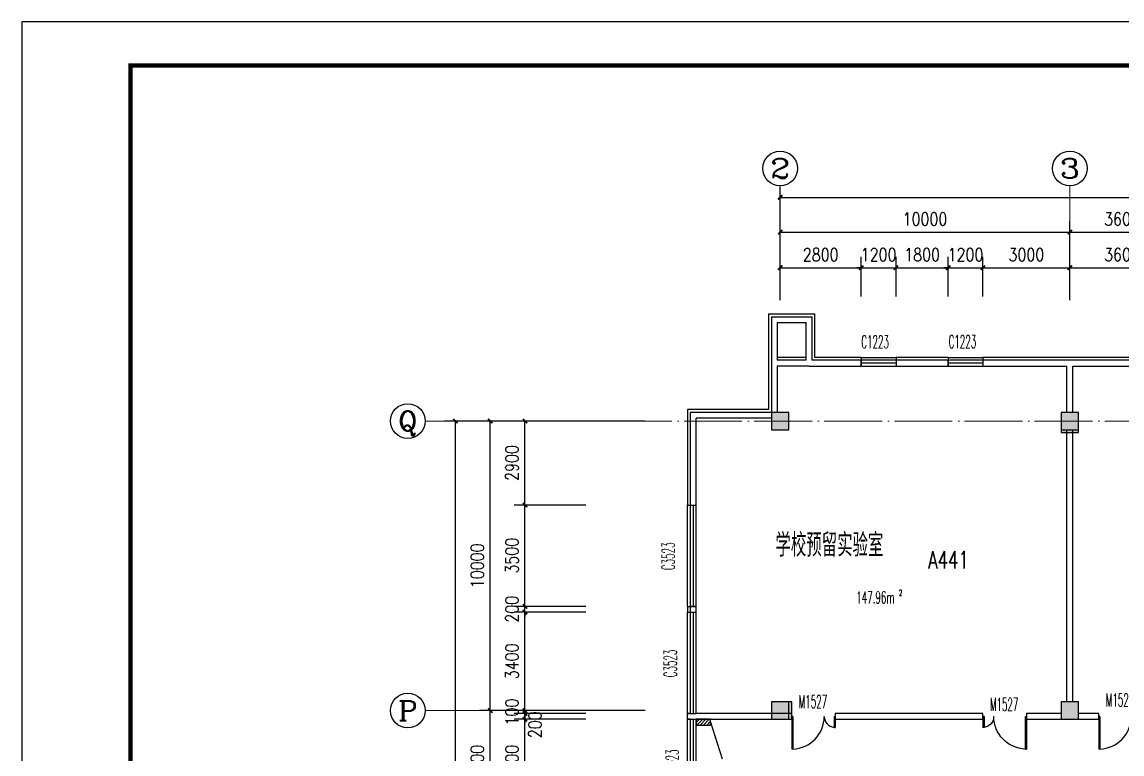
# Model space of a CAD drawing. Extents: x 1417642 to 3570900, y 124798 to 1191112.
# Drawn here: x 1417642 to 1455610, y 353318 to 378598 of the extents above; entities that cross this region are included whole.
import ezdxf
from ezdxf.enums import TextEntityAlignment as Align

# ---------------------------------------------------------------- set-up
doc = ezdxf.new("R2010")
doc.units = 0
doc.header["$LTSCALE"] = 1000
doc.header["$MEASUREMENT"] = 0
doc.linetypes.add('DOTE', pattern=[2.42, 2, -0.2, 0.02, -0.2])
doc.layers.get('0').update_dxf_attribs({"linetype": 'CONTINUOUS'})
doc.layers.get('Defpoints').update_dxf_attribs({"linetype": 'CONTINUOUS'})
for name, color, linetype in [('AXIS', 3, 'CONTINUOUS'), ('AXIS_TEXT', 7, 'CONTINUOUS'), ('colu', 2, 'CONTINUOUS'), ('COLUMN', 9, 'CONTINUOUS'), ('DOTE', 1, 'DOTE'), ('PUB_DIM', 3, 'CONTINUOUS'), ('PUB_HATCH', 8, 'CONTINUOUS'), ('PUB_TEXT', 40, 'CONTINUOUS'), ('PUB_TITLE', 4, 'CONTINUOUS'), ('SPACE', 7, 'CONTINUOUS'), ('STAIR', 2, 'CONTINUOUS'), ('SURFACE', 6, 'CONTINUOUS'), ('tiaozheng', 20, 'CONTINUOUS'), ('WALL', 4, 'CONTINUOUS'), ('WINDOW', 2, 'CONTINUOUS'), ('WINDOW_TEXT', 7, 'CONTINUOUS'), ('填充', 252, 'CONTINUOUS'), ('柱填充', 8, 'CONTINUOUS')]:
    doc.layers.add(name, color=color, linetype=linetype)
doc.styles.add('_TCH_AXIS', font='COMPLEX', dxfattribs={"bigfont": 'GBCBIG'})
doc.styles.add('_TCH_SPACE', font='ROMANS', dxfattribs={"width": 0.7, "height": 5, "bigfont": 'Z'})
doc.styles.add('_TCH_WINDOW', font='ROMANS.shx', dxfattribs={"width": 0.7, "height": 400, "bigfont": 'Z.shx'})
doc.styles.add('DIM_FONT', font='SIMPLEX.shx', dxfattribs={"width": 0.8})
doc.styles.add('Z', font='ROMANS', dxfattribs={"width": 0.7, "bigfont": 'Z'})
doc.dimstyles.new('DIMN150', dxfattribs={"dimscale": 1.5, "dimtxt": 300, "dimasz": 100, "dimexe": 250, "dimexo": 300, "dimgap": 150, "dimtad": 1, "dimdec": 0, "dimzin": 0, "dimdsep": 46, "dimtxsty": 'DIM_FONT', "dimblk": 'ARCHTICK', "dimcen": 0.09, "dimdle": 1.5, "dimclrt": 7, "dimazin": 2, "dimtfac": 1, "dimtdec": 0, "dimtix": 1, "dimtmove": 2, "dimatfit": 3, "dimldrblk": 'ARCHTICK', "dimfxl": 1, "dimtolj": 1, "dimtzin": 0, "dimarcsym": 0})

# ---------------------------------------------------------------- blocks, each defined once
blk = doc.blocks.new('896')
at = {"layer": '柱填充'}
h = blk.add_hatch(color=256, dxfattribs=at)
h.paths.add_polyline_path([(1580873, 568265), (1580873, 568965), (1580273, 568965), (1580273, 568265)])
h.paths.add_polyline_path([(1572873, 568265), (1572873, 568965), (1572273, 568965), (1572273, 568265)])
h.paths.add_polyline_path([(1564873, 568265), (1564873, 568965), (1564273, 568965), (1564273, 568265)])
h.paths.add_polyline_path([(1556873, 568265), (1556873, 568965), (1556273, 568965), (1556273, 568265)])
h.paths.add_polyline_path([(1546873, 568265), (1546873, 568965), (1546273, 568965), (1546273, 568265)])
h.paths.add_polyline_path([(1536873, 568265), (1536873, 568965), (1536273, 568965), (1536273, 568265)])
h.paths.add_polyline_path([(1533273, 568265), (1533273, 568965), (1532673, 568965), (1532673, 568265)])
h.paths.add_polyline_path([(1523273, 568365), (1523273, 568965), (1522673, 568965), (1522673, 568365)])
h.paths.add_polyline_path([(1590123, 558965), (1589423, 558965), (1589423, 558365), (1590123, 558365)])
h.paths.add_polyline_path([(1580923, 558365), (1580923, 559065), (1580223, 559065), (1580223, 558365)])
h.paths.add_polyline_path([(1572923, 558365), (1572923, 559065), (1572223, 559065), (1572223, 558365)])
h.paths.add_polyline_path([(1564923, 558365), (1564923, 559065), (1564223, 559065), (1564223, 558365)])
h.paths.add_polyline_path([(1556923, 558365), (1556923, 559065), (1556223, 559065), (1556223, 558365)])
h.paths.add_polyline_path([(1546923, 558365), (1546923, 559065), (1546223, 559065), (1546223, 558365)])
h.paths.add_polyline_path([(1536873, 558365), (1536873, 558965), (1536273, 558965), (1536273, 558365)])
h.paths.add_polyline_path([(1533273, 558365), (1533273, 558965), (1532673, 558965), (1532673, 558365)])
h.paths.add_polyline_path([(1523372, 558965), (1522672, 558965), (1522672, 558365), (1523372, 558365)])
h.paths.add_polyline_path([(1590123, 554765), (1590123, 555365), (1589523, 555365), (1589523, 554765)])
h.paths.add_polyline_path([(1580873, 554765), (1580873, 555365), (1580273, 555365), (1580273, 554765)])
h.paths.add_polyline_path([(1572873, 554765), (1572873, 555365), (1572273, 555365), (1572273, 554765)])
h.paths.add_polyline_path([(1564873, 554765), (1564873, 555365), (1564273, 555365), (1564273, 554765)])
h.paths.add_polyline_path([(1556873, 554765), (1556873, 555365), (1556273, 555365), (1556273, 554765)])
h.paths.add_polyline_path([(1546873, 554765), (1546873, 555365), (1546273, 555365), (1546273, 554765)])
h.paths.add_polyline_path([(1536873, 554765), (1536873, 555365), (1536273, 555365), (1536273, 554765)])
h.paths.add_polyline_path([(1533273, 554765), (1533273, 555365), (1532673, 555365), (1532673, 554765)])
h.paths.add_polyline_path([(1523372, 555365), (1522672, 555365), (1522672, 554765), (1523372, 554765)])
h.paths.add_polyline_path([(1590123, 546765), (1590123, 547365), (1589523, 547365), (1589523, 546765)])
h.paths.add_polyline_path([(1580873, 546765), (1580873, 547365), (1580273, 547365), (1580273, 546765)])
h.paths.add_polyline_path([(1572873, 546765), (1572873, 547365), (1572273, 547365), (1572273, 546765)])
h.paths.add_polyline_path([(1564873, 546765), (1564873, 547365), (1564273, 547365), (1564273, 546765)])
h.paths.add_polyline_path([(1556873, 546765), (1556873, 547365), (1556273, 547365), (1556273, 546765)])
h.paths.add_polyline_path([(1546873, 546715), (1546873, 547415), (1546173, 547415), (1546173, 546715)])
h.paths.add_polyline_path([(1536973, 546715), (1536973, 547415), (1536273, 547415), (1536273, 546715)])
h.paths.add_polyline_path([(1533273, 546715), (1533273, 547415), (1532573, 547415), (1532573, 546715)])
h.paths.add_polyline_path([(1523372, 547365), (1522672, 547365), (1522672, 546765), (1523372, 546765)])
h.paths.add_polyline_path([(1546873, 539365), (1546173, 539365), (1546173, 538765), (1546873, 538765)])
h.paths.add_polyline_path([(1536973, 538715), (1536973, 539415), (1536273, 539415), (1536273, 538715)])
h.paths.add_polyline_path([(1533273, 538715), (1533273, 539415), (1532573, 539415), (1532573, 538715)])
h.paths.add_polyline_path([(1523372, 539365), (1522672, 539365), (1522672, 538765), (1523372, 538765)])
h.paths.add_polyline_path([(1546873, 531365), (1546173, 531365), (1546173, 530765), (1546873, 530765)])
h.paths.add_polyline_path([(1536973, 530715), (1536973, 531415), (1536273, 531415), (1536273, 530715)])
h.paths.add_polyline_path([(1533273, 530715), (1533273, 531415), (1532573, 531415), (1532573, 530715)])
h.paths.add_polyline_path([(1523372, 531365), (1522672, 531365), (1522672, 530765), (1523372, 530765)])
h.paths.add_polyline_path([(1546873, 523365), (1546173, 523365), (1546173, 522765), (1546873, 522765)])
h.paths.add_polyline_path([(1536973, 522715), (1536973, 523415), (1536273, 523415), (1536273, 522715)])
h.paths.add_polyline_path([(1533273, 522715), (1533273, 523415), (1532573, 523415), (1532573, 522715)])
h.paths.add_polyline_path([(1523372, 523365), (1522672, 523365), (1522672, 522765), (1523372, 522765)])
h.paths.add_polyline_path([(1546873, 515365), (1546173, 515365), (1546173, 514765), (1546873, 514765)])
h.paths.add_polyline_path([(1536973, 514715), (1536973, 515415), (1536273, 515415), (1536273, 514715)])
h.paths.add_polyline_path([(1533273, 514715), (1533273, 515415), (1532573, 515415), (1532573, 514715)])
h.paths.add_polyline_path([(1523372, 515365), (1522672, 515365), (1522672, 514765), (1523372, 514765)])
h.paths.add_polyline_path([(1546873, 507365), (1546173, 507365), (1546173, 506765), (1546873, 506765)])
h.paths.add_polyline_path([(1536973, 506715), (1536973, 507415), (1536273, 507415), (1536273, 506715)])
h.paths.add_polyline_path([(1533273, 506715), (1533273, 507415), (1532573, 507415), (1532573, 506715)])
h.paths.add_polyline_path([(1523372, 507365), (1522672, 507365), (1522672, 506765), (1523372, 506765)])
h.paths.add_polyline_path([(1546873, 499365), (1546173, 499365), (1546173, 498765), (1546873, 498765)])
h.paths.add_polyline_path([(1536973, 498715), (1536973, 499415), (1536273, 499415), (1536273, 498715)])
h.paths.add_polyline_path([(1533273, 498715), (1533273, 499415), (1532573, 499415), (1532573, 498715)])
h.paths.add_polyline_path([(1523372, 499365), (1522672, 499365), (1522672, 498765), (1523372, 498765)])
h.paths.add_polyline_path([(1546873, 490765), (1546873, 491365), (1546273, 491365), (1546273, 490765)])
h.paths.add_polyline_path([(1536873, 490765), (1536873, 491365), (1536273, 491365), (1536273, 490765)])
h.paths.add_polyline_path([(1533273, 490765), (1533273, 491365), (1532673, 491365), (1532673, 490765)])
h.paths.add_polyline_path([(1523273, 490765), (1523273, 491365), (1522673, 491365), (1522673, 490765)])
at = {"layer": 'colu'}
for points in [[(1523273, 568365), (1523273, 568965), (1522673, 568965), (1522673, 568365)], [(1533273, 568265), (1533273, 568965), (1532673, 568965), (1532673, 568265)], [(1523372, 558965), (1522672, 558965), (1522672, 558365), (1523372, 558365)], [(1533273, 558365), (1533273, 558965), (1532673, 558965), (1532673, 558365)]]:
    blk.add_lwpolyline(points, close=True, dxfattribs=at)
blk = doc.blocks.new('_ArchTick')
at = {"color": 0, "linetype": 'ByBlock', "const_width": 0.4}
blk.add_lwpolyline([(-0.5, -0.5), (0.5, 0.5)], dxfattribs=at)
blk = doc.blocks.new('*D1210')
at = {"layer": 'AXIS', "color": 0, "lineweight": -2}
for p, q in [((1443810, 369979), (1443810, 372917)), ((1588610, 369979), (1588610, 372917)), ((1443808, 372542), (1588613, 372542))]:
    blk.add_line(p, q, dxfattribs=at)
at = {"layer": 'Defpoints', "color": 0}
for p in [(1588610, 372542), (1443810, 369529), (1588610, 369529)]:
    blk.add_point(p, dxfattribs=at)
at = {"layer": 'AXIS', "color": 0, "lineweight": -2, "xscale": 150, "yscale": 150, "zscale": 150, "rotation": 180}
blk.add_blockref('_ArchTick', (1443810, 372542), dxfattribs=at)
at = {"layer": 'AXIS', "color": 0, "lineweight": -2, "xscale": 150, "yscale": 150, "zscale": 150}
blk.add_blockref('_ArchTick', (1588610, 372542), dxfattribs=at)
at = {"layer": 'AXIS', "color": 7, "insert": (1516210, 372992), "char_height": 450, "attachment_point": 5, "style": 'DIM_FONT'}
blk.add_mtext('\\A1;144800', dxfattribs=at)
blk = doc.blocks.new('*D1211')
at = {"layer": 'AXIS', "color": 0, "lineweight": -2}
for p, q in [((1443810, 368995), (1443810, 371717)), ((1453810, 368995), (1453810, 371717)), ((1443808, 371342), (1453813, 371342))]:
    blk.add_line(p, q, dxfattribs=at)
at = {"layer": 'Defpoints', "color": 0}
for p in [(1453810, 371342), (1443810, 368545), (1453810, 368545)]:
    blk.add_point(p, dxfattribs=at)
at = {"layer": 'AXIS', "color": 0, "lineweight": -2, "xscale": 150, "yscale": 150, "zscale": 150, "rotation": 180}
blk.add_blockref('_ArchTick', (1443810, 371342), dxfattribs=at)
at = {"layer": 'AXIS', "color": 0, "lineweight": -2, "xscale": 150, "yscale": 150, "zscale": 150}
blk.add_blockref('_ArchTick', (1453810, 371342), dxfattribs=at)
at = {"layer": 'AXIS', "color": 7, "insert": (1448810, 371792), "char_height": 450, "attachment_point": 5, "style": 'DIM_FONT'}
blk.add_mtext('\\A1;10000', dxfattribs=at)
blk = doc.blocks.new('*D1212')
at = {"layer": 'AXIS', "color": 0, "lineweight": -2}
for p, q in [((1453810, 368995), (1453810, 371717)), ((1457410, 368995), (1457410, 371717)), ((1453808, 371342), (1457413, 371342))]:
    blk.add_line(p, q, dxfattribs=at)
at = {"layer": 'Defpoints', "color": 0}
for p in [(1457410, 371342), (1453810, 368545), (1457410, 368545)]:
    blk.add_point(p, dxfattribs=at)
at = {"layer": 'AXIS', "color": 0, "lineweight": -2, "xscale": 150, "yscale": 150, "zscale": 150, "rotation": 180}
blk.add_blockref('_ArchTick', (1453810, 371342), dxfattribs=at)
at = {"layer": 'AXIS', "color": 0, "lineweight": -2, "xscale": 150, "yscale": 150, "zscale": 150}
blk.add_blockref('_ArchTick', (1457410, 371342), dxfattribs=at)
at = {"layer": 'AXIS', "color": 7, "insert": (1455610, 371792), "char_height": 450, "attachment_point": 5, "style": 'DIM_FONT'}
blk.add_mtext('\\A1;3600', dxfattribs=at)
blk = doc.blocks.new('*D1230')
at = {"layer": 'Defpoints', "color": 0}
for p in [(1432604, 364817), (1436111, 364817), (1436111, 266217)]:
    blk.add_point(p, dxfattribs=at)
at = {"layer": 'PUB_DIM', "color": 0, "lineweight": -2}
for p, q in [((1435661, 364817), (1432229, 364817)), ((1432604, 266215), (1432604, 364819)), ((1435661, 266217), (1432229, 266217))]:
    blk.add_line(p, q, dxfattribs=at)
at = {"layer": 'PUB_DIM', "color": 0, "lineweight": -2, "xscale": 150, "yscale": 150, "zscale": 150}
for p, rotation in [((1432604, 364817), 90), ((1432604, 266217), 270)]:
    blk.add_blockref('_ArchTick', p, dxfattribs=dict(at, rotation=rotation))
at = {"layer": 'PUB_DIM', "color": 7, "insert": (1432154, 315517), "char_height": 450, "attachment_point": 5, "rotation": 90, "style": 'DIM_FONT'}
blk.add_mtext('\\A1;98600', dxfattribs=at)
blk = doc.blocks.new('*D1231')
at = {"layer": 'AXIS', "color": 0, "lineweight": -2}
for p, q in [((1439153, 364817), (1433429, 364817)), ((1433804, 354815), (1433804, 364819)), ((1439153, 354817), (1433429, 354817))]:
    blk.add_line(p, q, dxfattribs=at)
at = {"layer": 'Defpoints', "color": 0}
for p in [(1433804, 364817), (1439603, 364817), (1439603, 354817)]:
    blk.add_point(p, dxfattribs=at)
at = {"layer": 'AXIS', "color": 0, "lineweight": -2, "xscale": 150, "yscale": 150, "zscale": 150}
for p, rotation in [((1433804, 364817), 90), ((1433804, 354817), 270)]:
    blk.add_blockref('_ArchTick', p, dxfattribs=dict(at, rotation=rotation))
at = {"layer": 'AXIS', "color": 7, "insert": (1433354, 359817), "char_height": 450, "attachment_point": 5, "rotation": 90, "style": 'DIM_FONT'}
blk.add_mtext('\\A1;10000', dxfattribs=at)
blk = doc.blocks.new('*D1232')
at = {"layer": 'AXIS', "color": 0, "lineweight": -2}
for p, q in [((1439153, 354817), (1433429, 354817)), ((1433804, 351215), (1433804, 354819)), ((1439153, 351217), (1433429, 351217))]:
    blk.add_line(p, q, dxfattribs=at)
at = {"layer": 'Defpoints', "color": 0}
for p in [(1433804, 354817), (1439603, 354817), (1439603, 351217)]:
    blk.add_point(p, dxfattribs=at)
at = {"layer": 'AXIS', "color": 0, "lineweight": -2, "xscale": 150, "yscale": 150, "zscale": 150}
for p, rotation in [((1433804, 354817), 90), ((1433804, 351217), 270)]:
    blk.add_blockref('_ArchTick', p, dxfattribs=dict(at, rotation=rotation))
at = {"layer": 'AXIS', "color": 7, "insert": (1433354, 353017), "char_height": 450, "attachment_point": 5, "rotation": 90, "style": 'DIM_FONT'}
blk.add_mtext('\\A1;3600', dxfattribs=at)
blk = doc.blocks.new('*D1402')
at = {"layer": 'Defpoints', "color": 0}
for p in [(1457410, 370113), (1453810, 368666), (1457410, 368666)]:
    blk.add_point(p, dxfattribs=at)
at = {"layer": 'PUB_DIM', "color": 0, "lineweight": -2}
for p, q in [((1453810, 369116), (1453810, 370488)), ((1457410, 369116), (1457410, 370488)), ((1453808, 370113), (1457413, 370113))]:
    blk.add_line(p, q, dxfattribs=at)
at = {"layer": 'PUB_DIM', "color": 0, "lineweight": -2, "xscale": 150, "yscale": 150, "zscale": 150, "rotation": 180}
blk.add_blockref('_ArchTick', (1453810, 370113), dxfattribs=at)
at = {"layer": 'PUB_DIM', "color": 0, "lineweight": -2, "xscale": 150, "yscale": 150, "zscale": 150}
blk.add_blockref('_ArchTick', (1457410, 370113), dxfattribs=at)
at = {"layer": 'PUB_DIM', "color": 7, "insert": (1455610, 370563), "char_height": 450, "attachment_point": 5, "style": 'DIM_FONT'}
blk.add_mtext('\\A1;3600', dxfattribs=at)
blk = doc.blocks.new('*D1403')
at = {"layer": 'Defpoints', "color": 0}
for p in [(1453810, 370113), (1450810, 368666), (1453810, 368666)]:
    blk.add_point(p, dxfattribs=at)
at = {"layer": 'PUB_DIM', "color": 0, "lineweight": -2}
for p, q in [((1450810, 369116), (1450810, 370488)), ((1453810, 369116), (1453810, 370488)), ((1450808, 370113), (1453813, 370113))]:
    blk.add_line(p, q, dxfattribs=at)
at = {"layer": 'PUB_DIM', "color": 0, "lineweight": -2, "xscale": 150, "yscale": 150, "zscale": 150, "rotation": 180}
blk.add_blockref('_ArchTick', (1450810, 370113), dxfattribs=at)
at = {"layer": 'PUB_DIM', "color": 0, "lineweight": -2, "xscale": 150, "yscale": 150, "zscale": 150}
blk.add_blockref('_ArchTick', (1453810, 370113), dxfattribs=at)
at = {"layer": 'PUB_DIM', "color": 7, "insert": (1452310, 370563), "char_height": 450, "attachment_point": 5, "style": 'DIM_FONT'}
blk.add_mtext('\\A1;3000', dxfattribs=at)
blk = doc.blocks.new('*D1404')
at = {"layer": 'Defpoints', "color": 0}
for p in [(1450810, 370113), (1449610, 368666), (1450810, 368666)]:
    blk.add_point(p, dxfattribs=at)
at = {"layer": 'PUB_DIM', "color": 0, "lineweight": -2}
for p, q in [((1449610, 369116), (1449610, 370488)), ((1450810, 369116), (1450810, 370488)), ((1449610, 370113), (1449460, 370113)), ((1449610, 370113), (1450810, 370113)), ((1450810, 370113), (1450960, 370113))]:
    blk.add_line(p, q, dxfattribs=at)
at = {"layer": 'PUB_DIM', "color": 0, "lineweight": -2, "xscale": 150, "yscale": 150, "zscale": 150}
blk.add_blockref('_ArchTick', (1449610, 370113), dxfattribs=at)
at = {"layer": 'PUB_DIM', "color": 0, "lineweight": -2, "xscale": 150, "yscale": 150, "zscale": 150, "rotation": 180}
blk.add_blockref('_ArchTick', (1450810, 370113), dxfattribs=at)
at = {"layer": 'PUB_DIM', "color": 7, "insert": (1450210, 370563), "char_height": 450, "attachment_point": 5, "style": 'DIM_FONT'}
blk.add_mtext('\\A1;1200', dxfattribs=at)
blk = doc.blocks.new('*D1405')
at = {"layer": 'Defpoints', "color": 0}
for p in [(1449610, 370113), (1447810, 368666), (1449610, 368666)]:
    blk.add_point(p, dxfattribs=at)
at = {"layer": 'PUB_DIM', "color": 0, "lineweight": -2}
for p, q in [((1447810, 369116), (1447810, 370488)), ((1449610, 369116), (1449610, 370488)), ((1447808, 370113), (1449613, 370113))]:
    blk.add_line(p, q, dxfattribs=at)
at = {"layer": 'PUB_DIM', "color": 0, "lineweight": -2, "xscale": 150, "yscale": 150, "zscale": 150, "rotation": 180}
blk.add_blockref('_ArchTick', (1447810, 370113), dxfattribs=at)
at = {"layer": 'PUB_DIM', "color": 0, "lineweight": -2, "xscale": 150, "yscale": 150, "zscale": 150}
blk.add_blockref('_ArchTick', (1449610, 370113), dxfattribs=at)
at = {"layer": 'PUB_DIM', "color": 7, "insert": (1448710, 370563), "char_height": 450, "attachment_point": 5, "style": 'DIM_FONT'}
blk.add_mtext('\\A1;1800', dxfattribs=at)
blk = doc.blocks.new('*D1406')
at = {"layer": 'Defpoints', "color": 0}
for p in [(1447810, 370113), (1446610, 368666), (1447810, 368666)]:
    blk.add_point(p, dxfattribs=at)
at = {"layer": 'PUB_DIM', "color": 0, "lineweight": -2}
for p, q in [((1446610, 369116), (1446610, 370488)), ((1447810, 369116), (1447810, 370488)), ((1446610, 370113), (1446460, 370113)), ((1446610, 370113), (1447810, 370113)), ((1447810, 370113), (1447960, 370113))]:
    blk.add_line(p, q, dxfattribs=at)
at = {"layer": 'PUB_DIM', "color": 0, "lineweight": -2, "xscale": 150, "yscale": 150, "zscale": 150}
blk.add_blockref('_ArchTick', (1446610, 370113), dxfattribs=at)
at = {"layer": 'PUB_DIM', "color": 0, "lineweight": -2, "xscale": 150, "yscale": 150, "zscale": 150, "rotation": 180}
blk.add_blockref('_ArchTick', (1447810, 370113), dxfattribs=at)
at = {"layer": 'PUB_DIM', "color": 7, "insert": (1447210, 370563), "char_height": 450, "attachment_point": 5, "style": 'DIM_FONT'}
blk.add_mtext('\\A1;1200', dxfattribs=at)
blk = doc.blocks.new('*D1407')
at = {"layer": 'Defpoints', "color": 0}
for p in [(1446610, 370113), (1443810, 368666), (1446610, 368666)]:
    blk.add_point(p, dxfattribs=at)
at = {"layer": 'PUB_DIM', "color": 0, "lineweight": -2}
for p, q in [((1443810, 369116), (1443810, 370488)), ((1446610, 369116), (1446610, 370488)), ((1443808, 370113), (1446613, 370113))]:
    blk.add_line(p, q, dxfattribs=at)
at = {"layer": 'PUB_DIM', "color": 0, "lineweight": -2, "xscale": 150, "yscale": 150, "zscale": 150, "rotation": 180}
blk.add_blockref('_ArchTick', (1443810, 370113), dxfattribs=at)
at = {"layer": 'PUB_DIM', "color": 0, "lineweight": -2, "xscale": 150, "yscale": 150, "zscale": 150}
blk.add_blockref('_ArchTick', (1446610, 370113), dxfattribs=at)
at = {"layer": 'PUB_DIM', "color": 7, "insert": (1445210, 370563), "char_height": 450, "attachment_point": 5, "style": 'DIM_FONT'}
blk.add_mtext('\\A1;2800', dxfattribs=at)
blk = doc.blocks.new('*D1408')
at = {"layer": 'Defpoints', "color": 0}
for p in [(1435004, 364817), (1437553, 364817), (1437553, 361917)]:
    blk.add_point(p, dxfattribs=at)
at = {"layer": 'PUB_DIM', "color": 0, "lineweight": -2}
for p, q in [((1437103, 364817), (1434629, 364817)), ((1435004, 361915), (1435004, 364819)), ((1437103, 361917), (1434629, 361917))]:
    blk.add_line(p, q, dxfattribs=at)
at = {"layer": 'PUB_DIM', "color": 0, "lineweight": -2, "xscale": 150, "yscale": 150, "zscale": 150}
for p, rotation in [((1435004, 364817), 90), ((1435004, 361917), 270)]:
    blk.add_blockref('_ArchTick', p, dxfattribs=dict(at, rotation=rotation))
at = {"layer": 'PUB_DIM', "color": 7, "insert": (1434554, 363367), "char_height": 450, "attachment_point": 5, "rotation": 90, "style": 'DIM_FONT'}
blk.add_mtext('\\A1;2900', dxfattribs=at)
blk = doc.blocks.new('*D1409')
at = {"layer": 'Defpoints', "color": 0}
for p in [(1435004, 361917), (1437553, 361917), (1437553, 358417)]:
    blk.add_point(p, dxfattribs=at)
at = {"layer": 'PUB_DIM', "color": 0, "lineweight": -2}
for p, q in [((1437103, 361917), (1434629, 361917)), ((1435004, 358415), (1435004, 361919)), ((1437103, 358417), (1434629, 358417))]:
    blk.add_line(p, q, dxfattribs=at)
at = {"layer": 'PUB_DIM', "color": 0, "lineweight": -2, "xscale": 150, "yscale": 150, "zscale": 150}
for p, rotation in [((1435004, 361917), 90), ((1435004, 358417), 270)]:
    blk.add_blockref('_ArchTick', p, dxfattribs=dict(at, rotation=rotation))
at = {"layer": 'PUB_DIM', "color": 7, "insert": (1434554, 360167), "char_height": 450, "attachment_point": 5, "rotation": 90, "style": 'DIM_FONT'}
blk.add_mtext('\\A1;3500', dxfattribs=at)
blk = doc.blocks.new('*D1410')
at = {"layer": 'Defpoints', "color": 0}
for p in [(1435004, 358417), (1437553, 358417), (1437553, 358217)]:
    blk.add_point(p, dxfattribs=at)
at = {"layer": 'PUB_DIM', "color": 0, "lineweight": -2}
for p, q in [((1435004, 358417), (1435004, 358567)), ((1437103, 358417), (1434629, 358417)), ((1437103, 358217), (1434629, 358217)), ((1435004, 358217), (1435004, 358417)), ((1435004, 358217), (1435004, 358067))]:
    blk.add_line(p, q, dxfattribs=at)
at = {"layer": 'PUB_DIM', "color": 0, "lineweight": -2, "xscale": 150, "yscale": 150, "zscale": 150}
for p, rotation in [((1435004, 358417), 270), ((1435004, 358217), 90)]:
    blk.add_blockref('_ArchTick', p, dxfattribs=dict(at, rotation=rotation))
at = {"layer": 'PUB_DIM', "color": 7, "insert": (1434554, 358317), "char_height": 450, "attachment_point": 5, "rotation": 90, "style": 'DIM_FONT'}
blk.add_mtext('\\A1;200', dxfattribs=at)
blk = doc.blocks.new('*D1411')
at = {"layer": 'Defpoints', "color": 0}
for p in [(1435004, 358217), (1437553, 358217), (1437553, 354817)]:
    blk.add_point(p, dxfattribs=at)
at = {"layer": 'PUB_DIM', "color": 0, "lineweight": -2}
for p, q in [((1437103, 358217), (1434629, 358217)), ((1435004, 354815), (1435004, 358219)), ((1437103, 354817), (1434629, 354817))]:
    blk.add_line(p, q, dxfattribs=at)
at = {"layer": 'PUB_DIM', "color": 0, "lineweight": -2, "xscale": 150, "yscale": 150, "zscale": 150}
for p, rotation in [((1435004, 358217), 90), ((1435004, 354817), 270)]:
    blk.add_blockref('_ArchTick', p, dxfattribs=dict(at, rotation=rotation))
at = {"layer": 'PUB_DIM', "color": 7, "insert": (1434554, 356517), "char_height": 450, "attachment_point": 5, "rotation": 90, "style": 'DIM_FONT'}
blk.add_mtext('\\A1;3400', dxfattribs=at)
blk = doc.blocks.new('*D1412')
at = {"layer": 'Defpoints', "color": 0}
for p in [(1435004, 354817), (1437553, 354817), (1437553, 354717)]:
    blk.add_point(p, dxfattribs=at)
at = {"layer": 'PUB_DIM', "color": 0, "lineweight": -2}
for p, q in [((1437103, 354817), (1434629, 354817)), ((1437103, 354717), (1434629, 354717)), ((1435004, 354817), (1435004, 354967)), ((1435004, 354717), (1435004, 354817)), ((1435004, 354717), (1435004, 354567))]:
    blk.add_line(p, q, dxfattribs=at)
at = {"layer": 'PUB_DIM', "color": 0, "lineweight": -2, "xscale": 150, "yscale": 150, "zscale": 150}
for p, rotation in [((1435004, 354817), 270), ((1435004, 354717), 90)]:
    blk.add_blockref('_ArchTick', p, dxfattribs=dict(at, rotation=rotation))
at = {"layer": 'PUB_DIM', "color": 7, "insert": (1434554, 354767), "char_height": 450, "attachment_point": 5, "rotation": 90, "style": 'DIM_FONT'}
blk.add_mtext('\\A1;100', dxfattribs=at)
blk = doc.blocks.new('*D1413')
at = {"layer": 'Defpoints', "color": 0}
for p in [(1435004, 354717), (1437553, 354717), (1437553, 354517)]:
    blk.add_point(p, dxfattribs=at)
at = {"layer": 'PUB_DIM', "color": 0, "lineweight": -2}
for p, q in [((1437103, 354717), (1434629, 354717)), ((1435004, 354717), (1435004, 354867)), ((1435004, 354517), (1435004, 354717)), ((1437103, 354517), (1434629, 354517)), ((1435004, 354517), (1435004, 354367))]:
    blk.add_line(p, q, dxfattribs=at)
at = {"layer": 'PUB_DIM', "color": 0, "lineweight": -2, "xscale": 150, "yscale": 150, "zscale": 150}
for p, rotation in [((1435004, 354717), 270), ((1435004, 354517), 90)]:
    blk.add_blockref('_ArchTick', p, dxfattribs=dict(at, rotation=rotation))
at = {"layer": 'PUB_DIM', "color": 7, "insert": (1435349, 354329), "char_height": 450, "attachment_point": 5, "rotation": 90, "style": 'DIM_FONT'}
blk.add_mtext('\\A1;200', dxfattribs=at)
blk = doc.blocks.new('*D1414')
at = {"layer": 'Defpoints', "color": 0}
for p in [(1435004, 354517), (1437553, 354517), (1437553, 351517)]:
    blk.add_point(p, dxfattribs=at)
at = {"layer": 'PUB_DIM', "color": 0, "lineweight": -2}
for p, q in [((1437103, 354517), (1434629, 354517)), ((1435004, 351515), (1435004, 354519)), ((1437103, 351517), (1434629, 351517))]:
    blk.add_line(p, q, dxfattribs=at)
at = {"layer": 'PUB_DIM', "color": 0, "lineweight": -2, "xscale": 150, "yscale": 150, "zscale": 150}
for p, rotation in [((1435004, 354517), 90), ((1435004, 351517), 270)]:
    blk.add_blockref('_ArchTick', p, dxfattribs=dict(at, rotation=rotation))
at = {"layer": 'PUB_DIM', "color": 7, "insert": (1434554, 353017), "char_height": 450, "attachment_point": 5, "rotation": 90, "style": 'DIM_FONT'}
blk.add_mtext('\\A1;3000', dxfattribs=at)
blk = doc.blocks.new('_FZH')
blk.add_lwpolyline([(-0.5, -0.5), (0.5, -0.5), (0.5, 0.5), (-0.5, 0.5)], close=True)
at = {"layer": 'PUB_HATCH'}
blk.add_solid([(-0.5, -0.5), (0.5, -0.5), (-0.5, 0.5), (0.5, 0.5)], dxfattribs=at)
blk = doc.blocks.new('$DorLib2D$00000225')
at = {"color": 0}
for p, q in [((0.475, -0.001), (0.475, 0.752)), ((0.475, 0.752), (0.5, 0.752)), ((0.5, -0.001), (0.5, 0.752)), ((-0.5, 0), (-0.5, 0.252)), ((-0.475, 0.252), (-0.5, 0.252)), ((-0.475, 0), (-0.475, 0.252)), ((-0.475, 0), (-0.5, 0)), ((0.475, -0.001), (0.5, -0.001))]:
    blk.add_line(p, q, dxfattribs=at)
for centre, radius, start, end in [((0.505, -0.002), 0.755, 92.2493, 179.7238), ((-0.501, 0.003), 0.251, 359.7899, 84.0974)]:
    blk.add_arc(centre, radius, start, end, dxfattribs=at)
blk = doc.blocks.new('$TCHSYS$WIN2D')
for p, q in [((-0.5, 0.5), (0.5, 0.5)), ((-0.5, 0.5), (-0.5, -0.5)), ((0.5, 0.5), (0.5, -0.5)), ((0.5, 0.167), (-0.5, 0.167)), ((0.5, -0.167), (-0.5, -0.167)), ((-0.5, -0.5), (0.5, -0.5))]:
    blk.add_line(p, q)

msp = doc.modelspace()

# ---------------------------------------------------------------- hatches: boundary and pattern name
at = {"layer": 'STAIR'}
h = msp.add_hatch(dxfattribs=at)
h.set_pattern_fill('ANSI31', color=256, scale=50)
h.set_pattern_definition([(45, (-840.14, -126124.74), (-56.1266008, 56.1266008), [])])
h.paths.add_polyline_path([(1440910.3, 354517), (1440910.3, 354317), (1441410.3, 354317), (1441410.3, 354517)])

# ---------------------------------------------------------------- linework, layer by layer
at = {"layer": 'AXIS', "lineweight": 0}
for p, q in [((1443810.3, 370326), (1443810.3, 372942.5)), ((1453810.3, 370326), (1453810.3, 372942.5)), ((1437407.4, 364817), (1431559, 364817)), ((1437407.4, 354817), (1431559, 354817))]:
    msp.add_line(p, q, dxfattribs=at)
at = {"layer": 'AXIS'}
for centre in [(1443810.3, 373542.5), (1453810.3, 373542.5), (1430959, 364817), (1430959, 354817)]:
    msp.add_circle(centre, 600, dxfattribs=at)
at = {"layer": 'DOTE', "lineweight": 0}
msp.add_lwpolyline([(1597373.8, 364817), (1432083.9, 364817)], dxfattribs=at)
at = {"layer": 'PUB_TITLE'}
msp.add_lwpolyline([(1417642.3, 252448.4), (1618342.3, 252448.4), (1618342.3, 378598.4), (1417642.3, 378598.4)], close=True, dxfattribs=at)
at = {"layer": 'PUB_TITLE', "const_width": 150}
msp.add_lwpolyline([(1421392.3, 253948.4), (1616842.3, 253948.4), (1616842.3, 377098.4), (1421392.3, 377098.4)], close=True, dxfattribs=at)
at = {"layer": 'STAIR'}
msp.add_line((1441410.3, 354417), (1441804, 353147), dxfattribs=at)
msp.add_lwpolyline([(1440910.3, 354517), (1440910.3, 354317), (1441410.3, 354317), (1441410.3, 354517), (1440910.3, 354517)], dxfattribs=at)
at = {"layer": 'SURFACE'}
for p, q in [((1443410.3, 368517), (1443410.3, 366817)), ((1443410.3, 368517), (1445010.3, 368517)), ((1445010.3, 367017), (1445010.3, 368517)), ((1443410.3, 366817), (1443410.3, 365217)), ((1444710.3, 367017), (1443710.3, 367017)), ((1446610.3, 367017), (1445010.3, 367017)), ((1446610.3, 367017), (1446610.3, 366917)), ((1447810.3, 367017), (1447810.3, 366917)), ((1449610.3, 367017), (1447810.3, 367017)), ((1449610.3, 367017), (1449610.3, 366917)), ((1450810.3, 367017), (1450810.3, 366917)), ((1453810.3, 367017), (1450810.3, 367017)), ((1458310.3, 367017), (1453810.3, 367017)), ((1443410.3, 365217), (1440610.3, 365217)), ((1440610.3, 365217), (1440610.3, 361917)), ((1440610.3, 361917), (1440710.3, 361917)), ((1440610.3, 358417), (1440710.3, 358417)), ((1440610.3, 358417), (1440610.3, 358217)), ((1440610.3, 358217), (1440710.3, 358217))]:
    msp.add_line(p, q, dxfattribs=at)
at = {"layer": 'WALL'}
for p, q in [((1443510.3, 368417), (1443510.3, 366817)), ((1443510.3, 368417), (1444910.3, 368417)), ((1444910.3, 366917), (1444910.3, 368417)), ((1443710.3, 368217), (1443710.3, 366917)), ((1443710.3, 368217), (1444710.3, 368217)), ((1444710.3, 366917), (1444710.3, 368217)), ((1443510.3, 366817), (1443510.3, 365117)), ((1444710.3, 366917), (1443710.3, 366917)), ((1446610.3, 366917), (1444910.3, 366917)), ((1446610.3, 366717), (1446610.3, 366917)), ((1449610.3, 366917), (1447810.3, 366917)), ((1447810.3, 366917), (1447810.3, 366717)), ((1449610.3, 366717), (1449610.3, 366917)), ((1453810.3, 366917), (1450810.3, 366917)), ((1450810.3, 366917), (1450810.3, 366717)), ((1458310.3, 366917), (1453810.3, 366917)), ((1444810.3, 366717), (1443710.3, 366717)), ((1443710.3, 366717), (1443710.3, 365117)), ((1444810.3, 366717), (1446610.3, 366717)), ((1447810.3, 366717), (1449610.3, 366717)), ((1450810.3, 366717), (1453710.3, 366717)), ((1453710.3, 365117), (1453710.3, 366717)), ((1453910.3, 365117), (1453910.3, 366717)), ((1453910.3, 366717), (1458310.3, 366717)), ((1443510.3, 365117), (1440710.3, 365117)), ((1440710.3, 365117), (1440710.3, 361917)), ((1443510.3, 364917), (1440910.3, 364917)), ((1440910.3, 361917), (1440910.3, 364917)), ((1453710.3, 355117), (1453710.3, 364517)), ((1453910.3, 355117), (1453910.3, 364517)), ((1440710.3, 361917), (1440910.3, 361917)), ((1440710.3, 358417), (1440710.3, 358217)), ((1440910.3, 358417), (1440710.3, 358417)), ((1440710.3, 358217), (1440910.3, 358217)), ((1440910.3, 358217), (1440910.3, 358417)), ((1440710.3, 354717), (1440610.3, 354717)), ((1440610.3, 354517), (1440610.3, 354717)), ((1440710.3, 354717), (1440910.3, 354717)), ((1444210.3, 354717), (1440910.3, 354717)), ((1444210.3, 354517), (1444210.3, 354717)), ((1450810.3, 354717), (1445710.3, 354717)), ((1445710.3, 354717), (1445710.3, 354517)), ((1450810.3, 354517), (1450810.3, 354717)), ((1453510.3, 354717), (1452310.3, 354717)), ((1452310.3, 354717), (1452310.3, 354517)), ((1454810.3, 354717), (1454110.3, 354717)), ((1454810.3, 354517), (1454810.3, 354717)), ((1440710.3, 354517), (1440610.3, 354517)), ((1440710.3, 354517), (1440910.3, 354517)), ((1440910.3, 354517), (1444210.3, 354517)), ((1445710.3, 354517), (1450810.3, 354517)), ((1452310.3, 354517), (1453510.3, 354517)), ((1454110.3, 354517), (1454810.3, 354517))]:
    msp.add_line(p, q, dxfattribs=at)

# ---------------------------------------------------------------- block references
at = {"layer": 'COLUMN', "lineweight": 0, "xscale": 600, "yscale": 600, "zscale": 600}
for p in [(1443810.3, 364817), (1453810.3, 364817), (1443810.3, 354817), (1453810.3, 354817)]:
    msp.add_blockref('_FZH', p, dxfattribs=at)
at = {"layer": 'tiaozheng'}
msp.add_blockref('896', (-79162.5, -203848.2), dxfattribs=at)
at = {"layer": 'WINDOW', "color": 2}
ref = msp.add_blockref('$TCHSYS$WIN2D', (1447210.3, 366867), dxfattribs=dict(at, xscale=-1200, yscale=-300, zscale=-1200, rotation=180))
ref.add_attrib('A', 'C1223', (1446611.5, 367328.5), dxfattribs={"layer": 'WINDOW_TEXT', "color": 2, "height": 446.25, "style": '_TCH_WINDOW', "width": 0.494118})
ref = msp.add_blockref('$TCHSYS$WIN2D', (1450210.3, 366867), dxfattribs=dict(at, xscale=-1200, yscale=-300, zscale=-1200, rotation=180))
ref.add_attrib('A', 'C1223', (1449625.3, 367339.1), dxfattribs={"layer": 'WINDOW_TEXT', "color": 2, "height": 446.25, "style": '_TCH_WINDOW', "width": 0.494118})
ref = msp.add_blockref('$TCHSYS$WIN2D', (1440760.3, 360167), dxfattribs=dict(at, xscale=-3500, yscale=-300, zscale=-3500, rotation=270))
ref.add_attrib('A', 'C3523', (1440168.4, 359668.2), dxfattribs={"layer": 'WINDOW_TEXT', "color": 2, "height": 446.25, "rotation": 90, "style": '_TCH_WINDOW', "width": 0.494118})
ref = msp.add_blockref('$TCHSYS$WIN2D', (1440760.3, 356467), dxfattribs=dict(at, xscale=-3500, yscale=-300, zscale=-3500, rotation=270))
ref.add_attrib('A', 'C3523', (1440244, 355968.2), dxfattribs={"layer": 'WINDOW_TEXT', "color": 2, "height": 446.25, "rotation": 90, "style": '_TCH_WINDOW', "width": 0.494118})
at = {"layer": 'WINDOW', "lineweight": 0}
ref = msp.add_blockref('$DorLib2D$00000225', (1455560.3, 354617), dxfattribs=dict(at, xscale=1500, yscale=1500, zscale=1500, rotation=180))
ref.add_attrib('A', 'M1527', (1455051, 354961.1), dxfattribs={"layer": 'WINDOW_TEXT', "lineweight": 0, "height": 446.25, "style": '_TCH_WINDOW', "width": 0.494118})
ref = msp.add_blockref('$DorLib2D$00000225', (1444960.3, 354617), dxfattribs=dict(at, xscale=1500, yscale=1500, zscale=1500, rotation=180.0000000000462))
ref.add_attrib('A', 'M1527', (1444451, 354906.4), dxfattribs={"layer": 'WINDOW_TEXT', "lineweight": 0, "height": 446.25, "style": '_TCH_WINDOW', "width": 0.494118})
ref = msp.add_blockref('$DorLib2D$00000225', (1451560.3, 354617), dxfattribs=dict(at, xscale=-1500, yscale=1500, zscale=-1500, rotation=180.0000000000462))
ref.add_attrib('A', 'M1527', (1451051, 354806.4), dxfattribs={"layer": 'WINDOW_TEXT', "lineweight": 0, "height": 446.25, "style": '_TCH_WINDOW', "width": 0.494118})
at = {"layer": 'WINDOW', "color": 2}
ref = msp.add_blockref('$TCHSYS$WIN2D', (1440760.3, 353017), dxfattribs=dict(at, xscale=-3000, yscale=-300, zscale=-3000, rotation=270))
ref.add_attrib('A', 'C3023', (1440306.8, 352518.2), dxfattribs={"layer": 'WINDOW_TEXT', "color": 2, "height": 446.25, "rotation": 90, "style": '_TCH_WINDOW', "width": 0.494118})

# ---------------------------------------------------------------- texts
at = {"layer": 'AXIS_TEXT', "style": '_TCH_AXIS'}
for s, width, p, p2 in [('2', 1.5, (1443470.9, 373203), (1444149.7, 373203)), ('3', 1.5, (1453470.9, 373203), (1454149.7, 373203)), ('Q', 1.3125, (1430619.5, 364477.6), (1431298.4, 364477.6)), ('P', 1.235294, (1430619.5, 354477.6), (1431298.4, 354477.6))]:
    msp.add_text(s, height=678.8, dxfattribs=dict(at, width=width)).set_placement(p, p2, align=Align.FIT)
at = {"layer": 'PUB_TEXT', "color": 1, "lineweight": 60, "style": 'Z', "width": 0.7}
msp.add_text('A441', height=600, dxfattribs=at).set_placement((1448922.2, 359720.7))
at = {"layer": 'SPACE', "style": '_TCH_SPACE', "width": 0.525}
for s, height, p in [('147.96m', 420, (1446438.3, 358515.9)), ('2', 210, (1447908.3, 358778.4))]:
    msp.add_text(s, height=height, dxfattribs=at).set_placement(p)
at = {"layer": '填充', "insert": (1443649.3, 360933.8), "char_height": 800, "width": 4212.858, "attachment_point": 1, "style": '_TCH_WINDOW'}
msp.add_mtext('{\\C1;学校预留实验室}', dxfattribs=at)

# ---------------------------------------------------------------- dimensions: what is measured, and where the dimension line sits
at = {"layer": 'AXIS'}
for p1, p2, distance, picture, middle in [((1443810.3, 369528.5), (1588610.3, 369528.5), 3013.9, '*D1210', (1516210.3, 372992.5)), ((1443810.3, 368544.6), (1453810.3, 368544.6), 2797.8, '*D1211', (1448810.3, 371792.5)), ((1453810.3, 368544.6), (1457410.3, 368544.6), 2797.8, '*D1212', (1455610.3, 371792.5)), ((1439602.8, 354817), (1439602.8, 364817), 5799, '*D1231', (1433353.9, 359817)), ((1439602.8, 351217), (1439602.8, 354817), 5799, '*D1232', (1433353.9, 353017))]:
    dim = msp.add_aligned_dim(p1=p1, p2=p2, distance=distance, dimstyle='DIMN150', dxfattribs=at)
    dim.commit()
    dim.dimension.update_dxf_attribs({"geometry": picture, "text_midpoint": middle})
at = {"layer": 'PUB_DIM'}
for p1, p2, distance, picture, middle in [((1443810.3, 368666.2), (1446610.3, 368666.2), 1446.3, '*D1407', (1445210.3, 370562.5)), ((1446610.3, 368666.2), (1447810.3, 368666.2), 1446.3, '*D1406', (1447210.3, 370562.5)), ((1447810.3, 368666.2), (1449610.3, 368666.2), 1446.3, '*D1405', (1448710.3, 370562.5)), ((1449610.3, 368666.2), (1450810.3, 368666.2), 1446.3, '*D1404', (1450210.3, 370562.5)), ((1450810.3, 368666.2), (1453810.3, 368666.2), 1446.3, '*D1403', (1452310.3, 370562.5)), ((1453810.3, 368666.2), (1457410.3, 368666.2), 1446.3, '*D1402', (1455610.3, 370562.5)), ((1436111.2, 266217), (1436111.2, 364817), 3507.3, '*D1230', (1432153.9, 315517)), ((1437552.9, 361917), (1437552.9, 364817), 2549, '*D1408', (1434553.9, 363367)), ((1437552.9, 358417), (1437552.9, 361917), 2549, '*D1409', (1434553.9, 360167)), ((1437552.9, 358217), (1437552.9, 358417), 2549, '*D1410', (1434553.9, 358317)), ((1437552.9, 354817), (1437552.9, 358217), 2549, '*D1411', (1434553.9, 356517)), ((1437552.9, 354717), (1437552.9, 354817), 2549, '*D1412', (1434553.9, 354767)), ((1437552.9, 351517), (1437552.9, 354517), 2549, '*D1414', (1434553.9, 353017))]:
    dim = msp.add_aligned_dim(p1=p1, p2=p2, distance=distance, dimstyle='DIMN150', dxfattribs=at)
    dim.commit()
    dim.dimension.update_dxf_attribs({"geometry": picture, "text_midpoint": middle})
dim = msp.add_linear_dim(base=(1435003.9, 354717), p1=(1437552.9, 354517), p2=(1437552.9, 354717), angle=90, dimstyle='DIMN150', dxfattribs=at)
dim.commit()
dim.dimension.update_dxf_attribs({"geometry": '*D1413', "text_midpoint": (1435349.4, 354328.8), "dimtype": 129})

doc.saveas('drawing.dxf')
